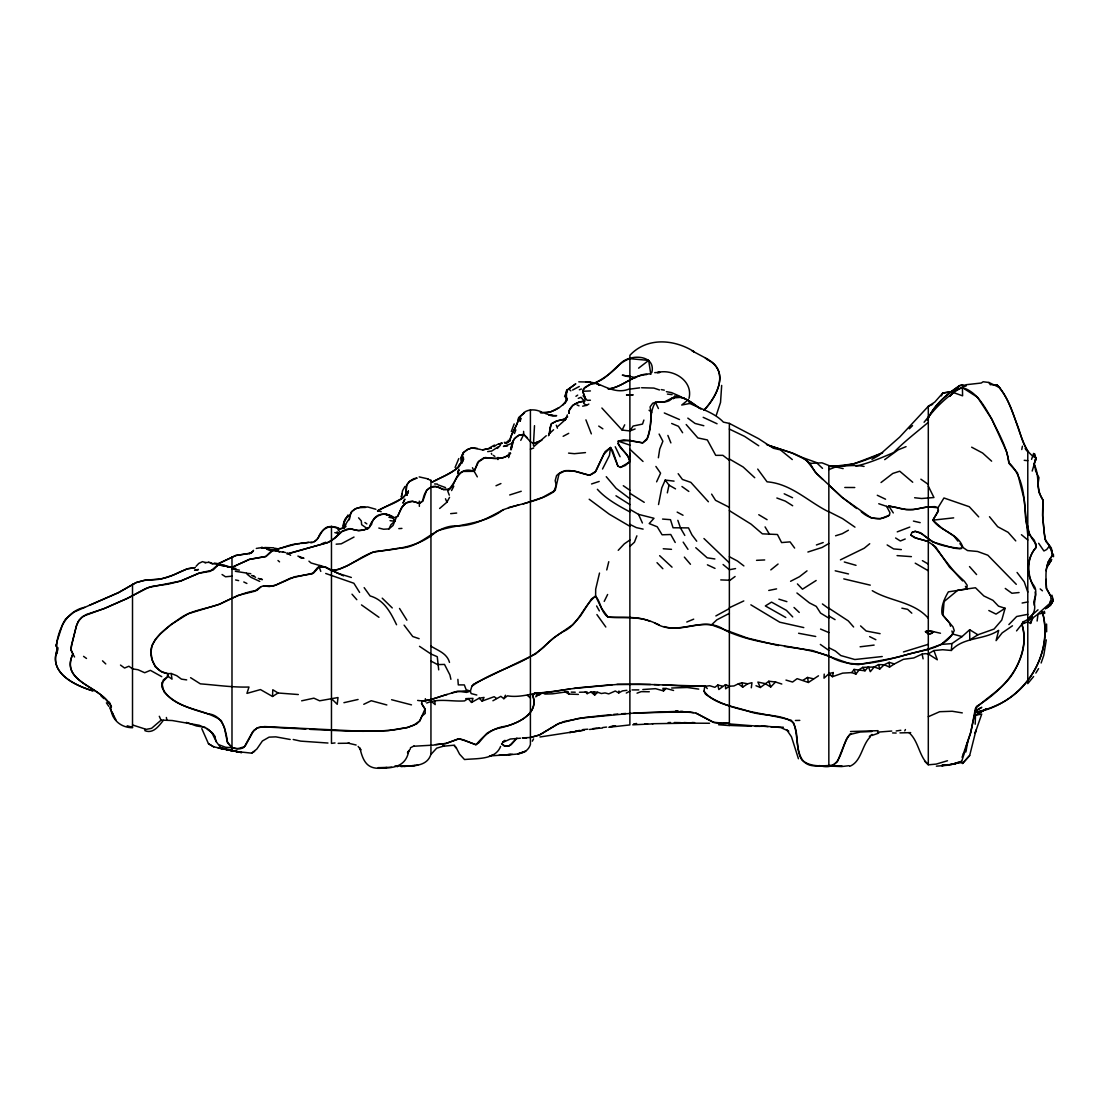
<?xml version="1.0" encoding="UTF-8"?>
<svg xmlns="http://www.w3.org/2000/svg" width="1109" height="1109" viewBox="0 0 1109 1109"><rect width="100%" height="100%" fill="white"/><g stroke="black" fill="none" stroke-linecap="round" stroke-linejoin="round"><path stroke-width="1.5" d="M650.068 621.4C636.663 615.329 621.83 618.531 608.009 617.117L601.328 607.995L595.616 596.115L595.685 589.198L599.512 573.048M569.028 413.394L569.069 410.704C571.579 404.341 578.122 401.666 584.512 401.236L580.964 397.313L578.26 398.353M57.599 650.276L57.64 647.42L57.169 653.603M569.042 413.352L569.097 410.635L572.937 405.256L579.106 402.054L584.512 401.236M349.238 519.816L351.026 512.386L354.381 509.378L358.484 507.631M975.185 724.232L975.49 715.291L986.22 708.901M349.293 519.345L349.418 515.893L351.997 511.304L356.058 508.476L359.302 507.742M190.582 677.682L200.341 683.851C216.643 685.099 232.724 687.511 248.984 687.026L246.933 693.388L260.463 689.576L272.523 696.466L272.786 689.756L278.082 693L298.321 694.539M534.51 425.662L533.401 445.374M308.954 561.168L311.061 562.97L325.478 567.184L331.466 570.581C348.115 569.388 360.175 555.276 376.062 551.381C397.729 549.218 420.339 546.515 437.015 530.961C458.987 523.725 483.51 524.807 502.945 509.877C519.747 503.431 538.461 501.933 553.807 491.703L556.219 485.146L555.179 480.668L556.552 475.609C566.463 465.461 578.648 473.501 589.836 475.234L595.006 472.351L605.084 451.64L610.491 447.523L612.709 450.919L617.921 466.168L620.416 467.416L625.434 465.447L629.26 462.106L629.884 453.165M511.401 449.395C511.027 443.392 513.841 437.501 519.497 434.991L523.739 434.423L530.407 441.729L533.665 443.586L540.679 440.855M824.223 674.106L824.015 678.154L828.839 673.815L832.471 676.698L842.66 673.135L851.837 672.581L855.885 674.092L859.544 669.406L862.719 667.355L874.239 666.994L879.784 668.99L884.178 664.776L889.196 662.336L894.353 663.958L903.447 659.301L913.774 657.956L922.12 654.102L925.363 653.658L928.302 653.977L937.313 659.786L933.903 650.553L928.302 653.839M914.149 531.696L911.861 532.556L910.822 535.023L914.357 537.574L927.706 541.358L935.552 546.792L949.567 567.24L964.442 581.324L967.173 585.289L966.826 589.018L948.375 591.846C944.563 598.319 940.751 606.568 942.082 614.178L953.005 626.862L954.253 630.591C945.423 650.359 919.444 649.902 901.575 656.209C877.538 661.934 851.67 670.224 828.839 655.904C794.987 644.287 757.738 646.02 724.898 630.148C705.324 616.036 684.641 633.087 663.958 626.557M463.16 460.11L463.354 456.95L462.897 459.944M626.89 690.325L622.482 690.893L618.767 692.917L615.287 691.004L608.716 693.887L605.015 692.917L601.314 693.527C596.892 691.656 591.402 690.962 587.146 693.652L587.243 692.099L579.452 692.238M1050.348 600.939L1049.96 605.764L1045.648 608.591M56.587 651.953L56.961 647.504M618.767 692.917L618.947 690.99M933.903 650.553L942.692 649.722L951.3 650.47L951.91 643.608L962.058 636.58L969.682 629.732L977.888 634.778L994.08 629.039L1001.787 620.042L1005.101 608.273L998.488 606.152L992.943 600.329L983.849 595.949L975.463 587.756L957.774 590.238L944.05 601.591L942.997 615.426L949.609 623.133L950.538 626.266M520.329 421.073L520.606 417.927L520.121 420.879M419.368 506.356L419.299 501.116M1037.123 621.026L1038.024 614.109L1041.933 613.346L1042.349 611.849L1044.747 613.429M511.499 447.606L511.998 442.976L514.396 438.707L518.541 435.421L523.739 434.423L527.44 437.847M689.008 398.339C693.402 380.747 672.844 368.327 657.401 372.569L659.924 372.416L654.74 372.638M1046.286 639.893L1043.791 655.294L1041.129 663.002M751.32 687.802L751.957 682.7L747.702 683.796L742.697 687.164L738.386 683.782L733.922 685.958L729.362 686.208L725.508 684.613L718.826 689.521L717.828 685.029L714.889 687.317L709.746 685.736L704.769 686.319L704.021 691.157C713.697 704.354 733.174 706.059 747.979 711.119C762.687 716.608 780.791 713.378 793.517 722.735C800.06 738.58 792.394 769.189 819.773 765.626C842.826 772.28 839.749 745.816 850.132 734.255M523.309 503.93L542.495 497.47L555.221 490.4L559.019 473.848L565.479 470.632L575.321 471.242L589.475 475.262L595.893 471.27L603.712 454.44L610.491 447.523L609.465 455.397L602.52 469.01M1034.198 605.154L1035.654 594.978L1035.113 591.943M658.372 457.767L659.73 449.048L662.877 441.23L659.106 434.049M658.524 504.553L661.754 487.946L665.234 480.072L674.064 481.126M965.884 751.957L967.755 741.796M1021.777 449.533L1022.401 446.192M520.121 421.087L520.62 418.537M401.929 494.101L401.319 497.165L402.567 490.663L404.937 486.463M1032.188 471.048L1036.097 458.197L1033.491 453.442L1035.016 454.44L1033.602 453.636M667.341 492.867L668.99 485.146L665.234 480.072M861.249 511.72C868.901 518.943 880.296 521.258 889.404 515.2L889.945 512.718L886.659 506.369L878.758 503.736M651.842 372.499C656.015 354.852 631.104 353.813 621.345 362.698C613.596 371.39 604.53 378.169 594.147 383.506M1016.288 584.332L987.842 555.221L977.556 551.478L967.519 550.563L962.875 547.416C958.675 533.54 940.404 531.169 932.863 520.163L937.978 511.873L937.964 507.77L943.953 497.983L969.294 506.73L978.706 516.891M563.025 404.993L566.408 400.903L566.449 390.701L575.779 383.825L567.087 390.049L565.812 395.4L566.463 400.64L565.022 403.122M1046.023 570.733L1048.102 561.986L1052.718 555.027L1051.554 549.856L1049.045 546.487L1046.688 549.51L1043.916 550.979L1038.662 543.285M606.748 569.943L608.772 561.708M342.681 526.096L345.204 519.234L348.018 515.921L344.747 519.802L343.582 523.379L348.032 514.936M1030.566 623.424L1032.188 616.881L1032.839 617.907L1030.566 623.424L1027.78 621.775L1021.86 624.242L1016.537 630.896M566.269 393.626L567.004 390.936M511.817 444.764L511.194 449.769M288.215 553.807L327.931 542.467L335.029 538.128L341.988 531.474L350.569 528.66C356.71 531.225 363.946 531.294 369.505 527.302C372.305 516.558 383.922 509.683 393.598 517.543M950.843 764.198L961.378 762.604L962.543 763.463L969.668 755.52L976.059 730.082L975.061 733.285L981.742 714.03L975.49 715.291M497.927 459.57L498.01 457.421M510.625 449.589L513.412 441.978M261.045 586.675L254.488 591.305L238.158 595.353L219.416 604.239L188.197 613.748L171.105 624.506L160.278 633.946L155.343 639.436L152.21 645.022L150.893 652.147L152.21 659.938L155.329 666.828L160.985 671.416L167.972 673.815L167.376 675.783L172.006 679.165L171.188 673.496C157.561 675.201 148.606 659.91 151.351 647.67C156.3 633.918 169.677 625.753 181.03 617.616C192.744 609.811 207.133 608.841 220.026 604.003C231.906 598.208 243.73 592.261 256.928 590.404L261.045 586.675L263.526 585.885L269.39 586.55L276.349 584.9L294.814 576.735L312.488 573.769L317.701 567.434L321.43 566.574M476.815 695.024L471.103 693.569L470.368 691.157L471.893 686.208L473.862 683.823M511.318 431.526L514.188 423.888M455.092 467.471L458.793 458.572M941.735 765.501L954.489 764.004L961.697 761.287L965.856 748.644M457.962 471.893L458.849 469.19M643.885 420.061L642.527 424.082L633.073 426.05L629.884 430.944L622.135 430.07L601.882 408.015M57.086 650.428C48.56 673.468 75.509 685.542 93.128 690.935M457.657 473.432L458.738 470.313M966.383 745.803L970.417 733.701L976.433 706.433C1004.089 689.909 1032.243 658.76 1021.86 624.242L1023.233 621.775C1031.481 618.545 1037.123 610.823 1033.754 601.951C1035.141 596.628 1037.539 590.348 1033.768 585.413C1025.589 574.684 1026.879 557.467 1036.014 547.749L1036.236 544.131C1028.029 534.926 1025.451 523.503 1025.16 511.027C1024.023 493.824 1022.096 475.179 1008.746 462.536C1006.944 446.844 998.377 433.051 991.723 419.022C984.681 406.74 976.96 391.74 962.404 387.596L955.473 390.507L949.651 396.426M1051.9 595.159L1053.12 599.65L1051.831 603.254L1053.079 600.967L1052.33 598.541M504.318 442.297L506.411 443.073L509.488 441.243C511.693 432.635 517.141 425.828 519.151 417.164L523.878 413.019M590.418 400.21L587.326 400.349L585.483 398.727L582.696 391.297L583.722 388.497L591.638 383.659L596.975 383.381L599.317 385.128M57.141 650.179C48.519 672.844 74.733 685.362 92.297 690.685M426.715 703.023C438.485 698.074 451.89 701.789 464.532 700.916L468.137 698.615L471.519 702.441L473.002 698.379L465.711 698.656M927.332 420.325C933.681 404.91 947.308 393.473 961.24 385.003L965.371 385.558M1031.564 459.334L1033.214 454.621L1036.097 458.197L1034.226 463.243L1035.709 471.214L1038.967 477.632L1037.885 485.09L1039.022 492.562L1042.945 500.034L1042.543 515.061L1044.928 539.126L1049.641 545.933L1052.718 555.027M963.319 754.078L970.916 731.732L975.365 708.651C988.41 696.008 1005.364 687.372 1014.43 670.876C1022.096 656.875 1027.197 639.921 1021.86 624.242L1023.233 621.775L1024.328 623.133L1023.247 622.62M514.465 433.494L515.824 429.862M962.058 757.308L963.721 752.956M636.885 535.827L634.431 542.204L629.884 546.404M461.898 463.34L463.659 458.779L462.467 461.483M629.884 388.718C617.463 394.236 606.526 387.207 595.311 382.896L589.946 384.407L584.997 387.346L582.696 391.297L585.483 398.727L583.681 403.371L586.522 405.367L588.837 404.064M566.408 400.903L567.392 398.339M337.58 534.455L338.508 532.916M388.871 517.238L393.141 518.194L396.634 516.586L393.057 525.472L388.954 528.91L383.575 529.243L378.821 528.05M565.285 419.992L567.337 414.918M716.234 415.404L720.531 402.415L721.682 385.419M700.888 409.096L687.871 400.058L681.245 397.313L672.096 398.02L664.069 402.054L655.433 402.359C648.515 413.255 652.411 426.369 647.545 438.097L642.707 442.865L623.868 439.802L618.226 441.16C617.159 448.757 629.94 453.415 629.884 461.843M508.601 457.643L509.447 455.674M277.805 550.868L273.119 550.286L266.049 556.385L249.622 559.31L231.989 567.323L228.191 567.212L224.24 565.063L220.206 564.398L216.685 565.867L210.363 571.315L198.691 573.284L180.157 581.213L168.124 584.138L152.557 586.273L145.293 588.699L127.078 598.513L103.83 608.716L86.391 614.455L81.609 617.491L78.087 621.664L76.161 626.682L70.782 648.89L72.889 653.991C59.969 681.3 98.063 685.334 108.599 703.258M569.763 688.98L549.288 692.279L534.51 693.167L532.514 694.969C539.82 712.214 519.733 722.763 506.009 726.229C493.228 727.504 483.801 735.35 476.121 744.666L459.292 738.719L445.887 743.515L435.657 744.694M403.246 502.793L404.854 499.133L402.955 503.084M144.974 729.583L151.545 728.35L161.165 720.088L172.228 720.531L199.246 725.272L206.094 728.239L211.569 732.162L216.407 741.893L220.774 747.702L224.559 749.019M492.923 700.763L500.838 696.355L503.86 698.698L505.441 695.218M1046.813 607.704L1050.694 604.973L1053.12 599.65M500.616 746.385C495.307 760.15 476.565 758.251 464.505 759.54L459.583 754.175L456.243 747.757M656.611 481.833L660.59 473.169L655.89 466.445M388.954 528.91L390.95 524.696L394.721 521.313L393.141 518.194M279.51 551.963L275.226 550.147L271.192 551.159L265.786 556.566L249.275 559.421L231.989 567.323L218.237 564.828L213.122 570.012L199.62 572.965L180.892 580.964L148.343 587.52L127.965 598.084L104.967 608.245L83.314 616.147L79.21 620.014L76.687 624.977L71.6 644.606L70.99 650.234L72.889 653.991C60.233 681.605 98.909 686.124 110.027 704.257M622.135 430.07L624.714 424.802M941.389 395.899L942.816 393.002L952.506 391.366M457.934 472.115L458.835 470.299M604.211 601.397L607.621 594.479M904.778 730.873L905.429 729.542M940.474 633.239L933.556 631.686L931.865 633.405L928.302 633.71M397.66 516.447L401.791 507.132L406.033 503.029L412.437 501.323L419.659 503.347L422.834 500.949C423.555 494.032 427.395 486.199 435.38 486.269L443.364 489.499L448.258 489.734C456.797 482.373 458.156 465.461 474.181 471.339L477.327 476.87M430.944 754.286C426.937 767.289 411.744 765.654 401.028 766.61M451.557 490.566L453.803 486.227M927.983 418.315C935.012 404.452 947.1 394.083 959.729 385.447L956.36 388.843M342.986 527.801L344.608 524.696M1034.655 460.942L1036.097 458.197C1023.524 451.543 1021.999 437.043 1017.369 425.135C1011.796 411.259 1007.748 396.149 997.102 385.073L991.793 384.809M343.638 528.536L345.675 524.682L343.859 527.482M479.13 698.213L482.082 701.082L484.037 697.436L479.13 698.213L471.519 702.441M439.635 508.476L446.927 502.197L449.561 497.331M532.292 741.186L533.568 738.927M397.493 516.628C400.682 510.029 403.579 500.686 412.784 501.379L419.659 503.347L422.973 500.741L426.577 490.317L430.944 487.114L437.431 486.643L443.42 489.513L449.699 489.069C455.73 484.245 454.787 474.361 462.897 471.436L474.181 471.339L477.702 462.425L485.16 457.504C493.782 458.474 503.625 460.304 510.528 453.248L508.92 453.04M957.913 541.15L953.934 536.132L941.721 528.009L932.863 520.163L938.519 510.251M673.579 398.464L674.896 396.19M520.759 440.37L523.739 434.423L523.6 431.373M567.087 390.049L564.606 396.662L565.742 396.301M1035.848 673.066L1038.592 668.616M348.448 519.899L344.844 525.472M1047.561 566.366L1051.013 560.904M318.214 537.92C321.25 528.577 330.898 523.379 339.839 528.882L344.275 527.842M1047.007 566.657L1051.776 559.56M673.135 398.727L675.007 396.01M851.837 672.581L854.055 669.42L865.006 670.793L868.472 666.689L870.288 671.694L874.239 666.994L878.564 664.596L884.178 664.776L889.557 667.077L894.353 663.958M410.344 748.852L407.488 752.803L408.819 750.641C406.019 767.428 391.976 768.634 378.155 767.691L391.754 767.262M516.891 738.137L509.378 745.816L505.26 746.315L501.573 743.862M516.531 738.663L511.152 744.694L507.853 746.274L504.526 746.205L502.183 744M1033.616 676.518L1027.78 683.615L1027.78 451.141C1015.996 429.987 1014.07 403.371 997.102 385.073L1000.47 388.635M566.463 400.64C560.641 408.431 550.258 414.101 540.319 412.548M370.267 525.943L371.875 523.864M458.558 465.683L459.944 463.922M704.146 410.122C717.883 395.525 730.554 369.449 705.407 358.276M462.259 455.633L463.534 454.038M703.896 410.261C717.01 396.315 730.387 370.642 706.724 359.274M924.088 422.252L928.302 417.026M870.357 736.82C861.679 745.22 861.638 761.55 849.688 766.333M251.258 553.031L253.517 550.327M163.356 720.323C158.878 725.993 153.264 734.061 144.877 730.679M928.302 417.247C938.727 403.912 951.494 392.655 966.313 384.698L981.271 383.021L983.142 381.759L988.909 382.48L998.779 387.18L997.102 385.073M949.845 396.218L953.061 392.434L962.598 395.83L962.404 387.596L977.542 397.299L991.848 419.244L1006.903 452.347L1009.245 463.659L1017.438 472.822L1024.203 499.66L1027.78 535.231M962.543 763.463L969.668 755.52M1027.78 621.775L1032.188 616.881M351.345 577.47L337.635 573.228L325.478 567.184L319.17 566.879L313.542 573.076L290.738 578.066L273.743 585.968L263.526 585.885M565.881 419.174L557.827 426.411M196.057 566.297L198.747 563.427L202.503 561.639L205.775 562.734M618.226 550.327L624.325 543.854L629.884 539.986M449.699 489.069L447.759 491.121L449.284 495.168M497.387 448.438L500.422 445.236M235.87 751.472L251.632 753.15L256.803 749.088L262.403 740.978L269.099 737.138L275.822 736.861L290.184 739.481M1008.871 624.575L1016.662 616.507L1027.78 614.331M775.565 681.993L768.814 681.245L760.344 687.497L757.904 682.09L765.071 683.574L770.713 686.984L775.565 681.993L781.79 684.031M167.972 673.815L168.166 676.296L161.748 682.784L163.966 691.766C175.028 704.506 192.037 709.219 207.674 713.725C222.729 715 226.056 730.484 227.553 742.78L231.989 747.729L239.78 748.894L242.982 747.979L245.505 745.484L253.822 730.332L257.607 727.74L262.098 726.797L305.848 729.07M251.826 552.49L252.866 551.436L249.525 553.724M909.338 428.767L912.541 425.62M502.516 742.725L504.955 740.355L502.529 742.517L510.348 739.024L520.481 738.206M533.817 446.58L546.252 435.74M642.832 689.535L655.502 688.661L663.556 690.921L666.121 688.453L673.565 690.477M475.331 683.13L535.564 654.033L553.724 637.911L572.521 624.88L580.298 616.188L591.457 598.985L595.616 596.115C600.967 602.45 600.842 612.043 608.009 617.117C624.007 617.893 640.974 615.911 656.057 623.591C673.801 634.334 693.125 621.955 711.479 624.88L716.83 619.848L729.362 613.374M590.917 691.961L594.687 695.052L597.723 692.224M549.385 433.633L553.599 429.751M784.493 646.436L812.55 650.539L849.979 663.778L858.324 664.665L893.452 658.108L928.302 649.042L941.25 644.412L952.839 634.098L962.058 636.58M1027.78 618.808L1038.01 609.798M572.604 390.035L579.272 386.514M951.3 650.47C963.499 636.691 984.016 640.212 998.668 630.369L996.09 640.628L1002.134 632.92L1012.462 625.795M884.691 459.639L898.193 449.824L906.053 446.65M314.415 541.58L317.493 539.043M869.719 543.729L864.23 548.22L840.428 559.851M503.86 698.698L507.381 695.828C517.002 697.478 526.678 695.093 535.938 693.291L533.817 693.804M770.81 569.901L778.074 564.037M498.454 446.705L491.731 451.03L487.669 451.613M595.616 596.115C582.96 606.221 578.856 624.686 562.901 631.742A81.484 81.484 0 0 0 543.826 647.129C522.921 665.123 494.198 670.058 471.893 686.208M807.019 570.872L799.423 576.735L790.578 581.282M638.604 368.174L648.668 360.411L650.761 374.066M168.166 676.296L163.356 679.9L161.803 686.901C172.519 710.01 203.044 707.611 221.245 720.6L224.309 727.199L227.276 741.879L231.989 747.729L236.91 748.935L244.41 746.717L252.505 732.065L257.371 727.837L264.497 726.575L362.906 731.302L388.164 730.595L407.71 727.421L416.707 723.872L419.757 720.905L421.905 716.178L425.246 713.392L425.038 708.97L421.559 703.55L422.266 701.068C438.748 699.155 453.429 689.327 470.368 691.157L466.168 689.729L464.324 684.918L458.294 684.891L457.878 679.36M911.861 532.556L915.313 531.169L922.05 533.97L932.669 541.941L953.657 548.082A67.053 67.053 0 0 0 959.368 548.692L962.875 547.416L959.895 543.66M729.362 580.742L735.087 576.5M1038.648 613.222L1049.599 603.601L1051.069 600.648L1050.75 596.115L1046.48 588.81C1046.05 577.526 1044.026 564.55 1052.524 555.54L1051.29 547.86L1045.801 541.386L1044.234 533.179L1042.723 517.154L1042.945 500.034C1035.279 489.166 1040.367 475.678 1033.962 464.075M1032.839 617.907L1038.024 614.109M928.302 422.307C916.602 432.274 904.334 441.479 893.549 452.624C881.17 457.865 868.971 463.229 855.871 466.127M869.345 736.39L872.062 734.435M346.022 526.442L343.693 528.12L339.548 528.854L331.466 526.442L327.709 526.844C319.628 529.742 319.96 541.58 310.811 542.856M506.411 443.073L510.112 440.481C510.861 432.163 517.945 426.535 518.402 418.148L524.529 412.784M729.362 686.208L725.619 688.828L725.508 684.613M881.031 482.526L892.8 473.446L899.732 471.214L912.721 482.235M785.976 680.08L792.561 682.049L797.135 678.653L808.364 682.479L818.484 675.811M1045.413 608.702L1047.811 607.039L1046.314 607.441M354.021 537.047L341.239 543.812L336.152 544.172M493.907 446.705L496.763 444.751M975.476 715.305L985.485 709.261M933.556 631.686L930.188 633.974L927.706 633.641L925.474 631.686L929.356 630.896L933.556 631.686L928.302 630.979L925.474 631.686M575.931 396.287L577.692 395.123M510.528 453.248C503.001 461.053 492.784 457.615 483.607 457.989L478.769 461.205L474.181 471.339L472.462 467.707M1005.101 608.273L996.034 614.109L988.826 610.505M977.888 634.778L969.765 639.893L969.682 629.732M272.523 696.466L278.082 693M803.138 680.177L807.532 677.46L813.604 678.833M567.656 416.887L563.649 419.341L557.065 420.852L551.409 423.749L549.953 427.755L550.383 431.567L548.525 435.698L551.409 423.749L556.191 421.184L565.59 418.98M596.06 382.217C609.922 377.725 616.244 363.031 629.884 358.664L648.668 360.411M977.5 709.899L981.798 707.306L976.114 710.328M620.416 467.416L629.26 462.106M251.632 753.15L254.613 751.375M828.839 543.507L822.116 547.444L807.893 552.032M871.951 459.376L878.813 455.452L899.676 437.098L928.302 406.296L934.748 402.123L942.816 393.002L950.552 392.031M848.399 530.241L842.258 533.706L835.576 535.786M541.968 440.093L533.665 443.586M489.554 447.842L494.489 445.069M511.027 443.739L503.458 446.4L507.548 445.943M729.362 608.564L715.859 615.939M523.905 412.59C529.173 408.722 535.91 409.401 541.58 411.966M504.72 443.087L510.292 440.425M558.991 407.627L550.106 412.16L540.54 412.562M217.364 564.176L235.676 555.54L251.41 553.086L235.967 555.429L218.126 563.76M563.15 436.308L568.723 433.342M626.28 693.07L629.884 691.157M482.082 701.082L494.184 696.688L496.541 698.462M816.155 580.492L802.472 589.198L797.426 583.93M743.792 600.939L729.362 607.732M410.413 747.813L414.004 745.969M914.786 531.433L920.484 532.68L927.706 538.322M503.625 509.572C488.847 517.418 473.834 526.373 456.437 525.874C434.506 525.472 421.309 548.262 399.268 548.109M363.766 704.298L371.252 700.722L386.847 704.964M897.25 531.863L909.782 527.08M871.632 735.572L878.716 733.118M377.67 510.764L402.955 498.024L405.755 494.586L406.892 484.661L409.97 481.001L413.92 478.617L416.97 478.27M377.434 510.875C386.736 505.163 398.893 503.112 405.852 494.351L406.407 485.534L409.124 481.736L416.748 477.965M881.6 453.165L853.75 463.881L833.649 466.348M932.697 404.328L928.302 406.296L928.302 764.822L936.19 764.101L947.488 760.76M496 485.756L500.921 483.552M882.667 452.708C865.852 460.692 847.761 467.457 828.839 466.321L836.865 466.376M89.413 605.32L117.956 592.899L135.88 582.669L144.045 580.395L158.365 579.411L166.073 577.664A71.558 71.558 0 0 0 178.244 572.729L187.393 568.792L195.212 567.642M928.302 716.719L939.67 711.701L952.229 711.257L962.293 712.893M686.776 622.024L693.693 619.155M84.672 607.316C66.221 611.239 58.112 629.524 56.282 646.547L57.016 641.432L62.742 623.951L65.486 619.155L73.998 612.071L118.76 592.483L136.546 582.405L144.96 580.257L161.664 578.856L173.046 575.141L187.102 568.875L194.616 567.642M905.221 538.988L900.369 540.984L895.615 537.99M889.404 515.2L880.366 518.776L871.203 517.931L842.396 497.636L815.06 472.046L810.069 463.382L802.611 457.601L794.03 453.706L766.471 444.557M828.839 469.62L835.812 466.889L843.159 468.608M432.455 482.013C442.463 476.246 456.118 472.878 461.51 461.926L461.233 457.171L463.34 452.638L467.319 449.602L472.018 447.828L480.862 449.547M521.23 491.273L509.696 494.961M629.884 430.944L635.11 428.961M432.302 482.082L443.253 476.523A138.833 138.833 0 0 0 455.189 469.772L458.738 467.014L461.441 462.633L461.233 457.587L463.215 452.763L467.305 449.616L472.101 447.814L477.369 448.41M928.302 644.315L903.447 651.94M321.804 543.715L325.783 542.232M925.585 631.645L926.472 631.312M637.037 693.167L641.182 691.642L649.292 691.753M816.404 544.963L823.211 542.537M578.371 694.414L568.903 694.082L568.099 691.628L552.642 693.818L544.976 694.068L542.453 692.695L534.51 693.167M849.66 734.574L860.168 732.023L871.854 731.51M579.328 389.772L581.463 389.009M530.407 449.131L533.651 448.05M954.586 763.657L961.697 761.287M591.554 483.954L599.179 481.445M957.816 762.465L951.009 764.711L941.666 765.557M498.038 444.335L501.85 443.087M470.368 691.157L466.584 692.39L457.518 691.198L452.001 692.765M447.121 694.497C437.487 696.868 427.769 702.247 417.622 700.417M491.301 448.008L482.304 449.963M491.204 448.064L482.11 449.963M508.49 507.617L518.776 504.914M498.842 444.002L502.169 443.115M738.386 683.782L742.046 682.797L747.702 683.796M975.185 712.422L980.994 710.869A95.097 95.097 0 0 0 997.961 704.659C1032.119 689.16 1052.427 648.141 1042.349 611.849C1055.227 656.861 1020.682 704.922 975.476 712.338M608.827 389.037C623.854 386.556 634.944 372.874 650.831 373.996M578.441 730.762L579.591 730.457L575.807 731.178M343.915 702.69L358.082 699.474M578.787 381.843L587.895 382.023M573.395 731.69L569.679 732.55L584.374 729.999M260.185 547.874L258.605 548.026M286.884 553.932L327.307 542.717L331.466 540.707L341.905 531.544L346.063 529.437L349.848 528.66L358.581 530.698L364.307 529.755L369.075 527.621L374.135 518.457C379.43 512.136 387.346 513.703 393.459 517.473M522.381 737.873L530.407 737.499L539.667 734.893L558.964 723.387L578.773 718.341L634.168 713.032L675.797 711.437L693.458 712.588M530.407 737.499L539.334 735.059L556.884 724.468L564.342 721.432L585.386 717.398L610.699 714.681M848.981 765.695L841.537 766.569L828.839 766.042L828.839 465.517L821.963 462.827L810.069 463.382M582.641 406.185L586.522 405.367M629.884 389.12L639.713 387.845M768.759 590.459L776.577 588.879M413.865 746.232L434.173 745.068M331.466 698.601L337.233 704.284L338.009 697.547L319.628 700.805L313.889 698.171L301.648 700.819M689.895 403.454L681.716 405.035L687.871 400.058L689.895 403.454C701.276 409.096 714.418 412.7 723.415 422.141L729.362 423.402L758.528 438.637L773.333 448.23L780.376 449.88L792.297 459.556M891.747 731.039L877.482 732.162M1022.124 603.033L1027.78 601.951M611.988 726.423L614.511 725.951M735.544 568.584L729.362 569.721L723.082 564.509M841.967 765.903L828.839 766.042M634.209 723.983L636.566 723.553M305.419 542.883L308.496 542.343M331.466 570.581L338.661 569.361L347.214 565.715L372.61 552.296L398.089 548.303M633.766 724.011L636.414 723.567M498.08 444.168L501.504 443.586M583.514 730.276L539.944 736.986M615.606 725.91L610.255 726.631M300.733 543.285L312.017 542.079M728.156 723.068L721.64 723.581L713.891 722.5L696.799 713.447L688.412 711.756L634.168 713.032M652.938 723.872L632.726 724.815M599.359 728.169L589.489 729.486M297.739 543.632L272.384 550.355L265.079 547.86L261.045 547.624L262.611 547.458M896.197 730.983L900.827 730.276M942.137 765.487L947.945 764.628M860.099 646.797L874.114 645.091M592.83 728.655L596.559 728.128M878.065 730.679L850.534 731.524M953.671 517.861L932.863 520.163M882.223 656.528L854.831 659.522L840.83 655.558L835.368 651.011L828.839 647.725M585.469 452.597L574.365 453.692L568.57 453.11M573.908 688.412L617.755 684.392L650.498 684.489M608.009 388.885C622.08 387.665 632.574 375.092 646.686 374.565M608.813 727.268L629.884 724.926L629.884 355.324C647.143 336.776 674.466 339.243 694.289 351.816L692.071 350.86L707.792 359.233M413.005 765.654L404.341 766.374L414.572 765.473M335.015 742.933L331.466 743.377L331.466 526.387M413.726 765.584L417.719 765.085M602.658 727.546L606.595 727.074M952.409 763.976L955.778 763.574M365.471 507.465L359.413 507.478L367.744 506.965L375.896 509.281M1019.06 592.539L1011.907 593.26L1005.253 588.435M682.409 723.262L652.48 723.72M450.656 513.647L456.672 513.051M410.677 765.862L394.818 766.097M231.989 576.181L225.501 576.777L222.05 574.504M613.637 714.404L617.768 714.057M454.593 745.151L442.56 746.302L444.196 745.941L436.669 748.173L430.944 754.425L430.944 746.551M936.384 766.167L949.054 765.113M204.721 562.596L208.963 562.318M582.793 729.57L587.812 729.195M512.275 754.342L498.87 755.354M641.612 387.748L653.853 388.081L659.495 389.952M941.25 644.412L951.91 643.608M504.623 754.896L492.826 755.728M505.926 754.799C514.812 754.148 526.927 755.215 530.407 744.541L530.407 409.831M621.872 713.766L625.906 713.475M508.338 754.605L510.542 754.467M398.81 528.619L401.929 528.411M668.173 722.638L670.501 722.486M612.182 684.697L579.272 687.691L540.818 693.139L535.758 696.826L537.394 693.291L539.057 695.177L542.453 692.695L547.111 692.515M899.967 732.897L910.669 732.633M597.529 728.322L602.159 728.1M756.532 560.336L764.697 559.948M338.162 743.349L349.266 743.21L348.101 743.127L356.128 745.012M671.652 688.01L687.22 687.483L698.739 689.119M616.867 684.433L639.034 684.184L705.379 686.208L707.265 688.606M726.173 723.401L713.323 722.278L695.828 713.142M638.826 689.895L632.061 689.923M729.362 723.442L723.304 723.456M585.649 382.064L590.445 381.912M386.764 767.497C369.671 770.603 363.724 764.947 359.926 748.007L360.869 749.934L358.138 746.426M795.403 720.49L799.783 720.393M680.552 722.652L674.3 722.527M435.061 744.707L446.262 743.39L458.211 738.913L463.34 739.772L475.692 744.763L478.741 742.836L486.643 733.548A34.102 34.102 0 0 1 498.066 728.363C513.758 725.023 540.277 715.665 532.514 694.969M590.418 390.923L582.696 391.297M257.635 548.206L256.29 548.442M675.686 711.562L678.292 711.534M361.021 506.993L363.904 506.965M755.298 726.353L763.436 726.27M709.524 723.262L680.025 723.11M304.85 543.216L298.792 543.452M844.795 487.475L854.762 487.516M644.676 723.775L647.614 723.775M783.356 727.241L771.129 727.033M235.371 571.301L246.545 573.062M548.872 415.251L552.726 415.293M629.884 376.27L625.809 376.201L628.526 376.547M327.959 743.03L300.719 741.131L293.206 739.495M571.232 692.113L575.224 692.21M675.506 711.396L677.904 711.451M267.269 549.523L275.226 550.147M654.102 684.6L659.134 684.724M522.894 737.887L526.567 737.97M675.658 711.396L678.777 711.479M892.565 732.938L896.141 733.035M729.362 510.639L751.098 524.155L762.368 533.831L777.437 534.51L781.595 542.578L790.065 541.871L794.64 548.068M666.121 688.453L662.905 688.342L663.556 690.921M682.687 711.604L680.302 711.521A182.833 182.833 0 0 1 683.144 711.521M419.147 476.884L427.935 478.88M720.753 579.91L729.362 580.229M663.071 684.863L689.16 686.388L705.379 686.208M691.988 722.514L694.608 722.624M434.589 483.954L437.39 484.078M897.07 555.609L911.404 556.635M261.045 547.624L265.023 547.846L267.574 549.191M309.938 729.348L346.937 731.081L377.906 731.178L392.822 730.124L406.753 727.684L413.712 725.244L419.757 720.905L425.038 709.011L421.559 703.55M231.989 568.972L239.378 570.123M751.112 726.284L729.362 725.411M590.057 382.148L596.975 383.381M694.345 723.11L683.92 722.555M759.762 726.34L729.362 723.941M663.237 548.761L671.5 549.329M246.572 573.367L250.745 573.658M761.329 725.827L780.736 727.532L788.749 731.191L786.836 729.972L791.479 736.82L798.425 758.736M231.989 747.729L225.598 747.272L219.637 745.04M662.558 519.067L670.488 519.677L673.052 527.773L688.495 527.898L691.919 534.829L696.729 541.206M768.038 726.658L761.301 726.062M273.355 547.804L264.649 547.513M828.839 465.891C840.567 467.513 852.308 463.964 864.063 466.432M901.354 549.593L893.646 548.927L887.145 544.935M274.283 548.151L277.832 548.789M214.176 563.095L217.6 563.566M299.18 543.937C288.784 543.327 279.246 551.021 268.849 549.87M718.549 724.745L729.362 725.563L729.362 423.402M1024.217 460.318L1027.78 460.679M914.62 497.747L921.593 498.509L933.944 497.525L928.302 486.13M667.41 394.083L672.096 394.624M815.711 636.483L798.605 633.267M390.035 520.634L394.721 521.313M186.686 679.9L181.446 679.138L176.747 675.7L171.188 673.496M714.889 558.964L707.195 557.813L695.773 547.707M550.175 415.445L556.649 415.667L552.85 415.833L545.392 413.546M961.184 548.678C949.942 546.917 937.396 546.002 928.302 538.572M208.672 562.221L213.025 563.802L220.206 564.398M870.26 585.15L843.769 578.884M880.089 633.669L866.184 631.021L860.57 625.906M778.504 645.577L747.355 638.049L711.479 624.88M231.989 567.184L218.237 564.828M211.278 563.483L212.678 563.732M848.51 573.949L835.202 570.802M626.211 375.868L622.315 375.161L628.595 376.395M661.283 389.606L664.305 390.16M226.638 749.712L238.185 751.75L220.774 747.702M666.384 391.643L671.541 392.614L680.039 396.315M238.671 752.041L241.665 752.595L235.51 751.403M629.884 509.405L638.507 514.368L654.005 518.277L649.195 523.573L657.221 526.789L662.087 534.788L670.751 534.51L675.215 542.481M301.246 557.744L303.921 558.257L297.877 556.094M391.602 699.724L411.481 704.867M201.783 728.627L208.478 743.737L213.704 746.828L231.989 750.71L231.989 556.884M226.291 749.587L231.989 750.71L218.099 747.923L225.196 749.379M901.867 608.176L907.592 609.326L911.806 613.18M961.24 385.003L966.161 386.015M273.119 550.286L283.28 552.296M629.884 376.436L635.665 377.656M145.14 729.015L132.512 724.981M391.754 516.156L385.516 514.34M235.579 579.952L238.643 580.617M676.518 395.913L684.461 398.214M643.123 529.118L636.372 527.621L629.884 524.391M231.989 567.642L235.912 568.543M396.8 766.527L397.521 766.693M913.414 521.091L920.179 522.644M717.828 685.029L722.347 686.111M629.884 445.125L618.226 441.16L629.884 440.439L642.707 442.865L646.713 439.76C650.498 429.252 652.439 417.996 650.054 406.948L652.688 403.26C659.037 400.363 667.868 404.591 672.401 397.784C682.506 394.541 691.309 402.331 699.003 407.752M856.023 565.327L844.309 562M209.975 562.554L210.682 562.734M803.775 627.583L779.766 622.204L750.862 604.835M703.827 425.731L695.052 423.444L687.816 418.121M334.849 532.597L338.287 533.498M282.809 551.838L285.484 552.559M927.706 541.358L915.979 538.101L910.822 535.023M205.179 727.324L196.432 725.965L186.395 722.389M127.188 725.799L132.512 727.324M251.618 575.432L254.169 576.181M259.853 578.856L262.376 579.591L258.272 578.385M377.878 510.708L381.191 511.679M438.166 484.883L445.513 487.586M325.699 573.464L353.868 583.251L359.607 592.4M778.865 599.179L786.891 601.646M769.341 445.61L791.729 452.846L806.243 459.944L816.973 473.973L822.795 479.462M419.133 638.687L412.728 636.511L404.106 625.143M331.466 570.192L325.478 567.184M802.611 457.601L816.307 462.467L822.504 468.358M776.854 498.01L785.283 501.102L792.672 505.746M703.189 417.317L717.066 423.763M664.305 412.964L679.498 419.535M654.934 623.147L659.314 624.852M755.991 685.736L760.344 687.497M729.362 429.072L744.596 436.392L758.736 445.79M671.666 423.472L678.445 426.3L682.617 432.732M820.549 629.053L828.839 632.56M331.466 570.165L343.554 575.876M161.748 676.67L150.38 670.335L144.697 672.733L138.043 669.739L132.512 668.852L128.907 666.232L124.555 668.034L120.493 665.067M577.027 404.924L579.009 405.839M872.27 590.681C890.444 601.632 913.483 601.397 928.302 618.226M784.202 493.796L792.561 497.747M707.403 564.828L715.014 568.404M877.288 495.266L885.564 499.216M729.362 507.326L715.555 500.325L711.618 494.129M243.786 581.975L246.891 583.459M259.742 581.407L251.022 577.345L247.099 574.185M828.839 511.887C808.101 501.712 791.313 483.718 767.054 481.819L757.71 469.093M869.636 636.608L875.847 639.713M886.659 506.369L888.059 507.076L888.766 505.995L906.219 509.53L913.178 509.544L928.302 506.841L934.79 506.633L937.964 507.77L928.302 506.841L921.524 507.936A41.033 41.033 0 0 1 897.029 507.659L888.766 505.995L893.299 512.926M427.714 478.936L430.944 480.585M629.884 511.901C618.309 505.662 606.29 499.175 597.377 489.305M319.947 565.451L323.121 567.115M729.362 556.732L737.43 561.002L743.889 565.923M430.944 661.075L437.611 664.596L444.501 664.43L449.907 674.937L450.892 679.318M971.65 447.19L982.602 453.013L991.626 461.164M677.169 512.108L683.033 515.255M629.884 493.297L644.232 502.335M596.781 383.714L599.733 385.35M729.362 458.987L743.141 466.986L754.744 477.716M287.037 552.85L290.6 555.29M629.884 526.29L609.271 514.202L589.198 499.244M854.956 527.149L842.577 518.624L828.839 511.665M668.99 485.146L675.533 488.875M253.24 575.945L255.569 577.276M915.216 563.178L928.302 570.761M785.782 617.491L765.335 605.93L771.545 602.118L786.447 610.38L792.727 616.909M922.397 560.641L928.302 564.093M828.839 615.98L835.063 619.64M299.305 556.898L301.204 558.021M208.478 743.737L213.704 746.828M565.022 691.794L568.903 694.082M629.884 504.595L615.966 495.765M758.764 514.715L767.081 519.691M828.839 618.115L820.563 613.097L816.266 606.387L809.404 602.88L796.927 592.996M493.242 455.342L494.836 456.34M430.944 646.159C438.041 650.636 446.969 653.256 449.505 662.392M419.507 646.339L430.944 653.991L437.265 656.708L438.707 669.864M629.884 498.69L616.133 488.348L606.249 476.69M828.839 608.176L848.288 620.901L853.625 626.987M598.735 426.078L602.866 428.823M367.828 529.007L361.645 524.682L361.298 520.897L358.581 517.82M361.492 604.918L378.945 617.297M623.3 485.714L629.884 490.275M920.872 479.185L928.302 484.397M820.341 644.426L828.839 650.373M364.916 522.519L366.843 523.878M83.563 656.362L86.502 658.455M681.952 486.518L688.828 491.439M856.633 508.49L841.662 496.971L828.839 485.09M649.056 410.275L651.759 412.243M822.407 603.948L828.839 608.661M508.213 440.287L509.488 441.243M729.362 460.304L722.888 455.342L715.721 455.342L707.334 439.926L697.88 437.944L686.18 424.539M1021.431 534.704L1027.78 539.986M430.944 701.068L435.185 704.589L434.645 700.472M527.316 695.357L530.407 697.949M1040.187 588.921L1042.418 590.806M206.773 728.336L212.789 733.506M207.924 729.375L213.094 733.784M729.362 562.873L703.952 538.53M277.985 560.516L279.537 561.861M672.04 567.17L659.633 555.678M908.992 732.647C918.654 740.978 918.904 756.199 928.302 764.683L924.629 761.218M643.026 461.469L629.884 449.256M382.217 598.167L392.253 607.94M454.26 745.9L456.451 747.951L454.898 746.191M100.877 695.759L103.899 698.615M794.016 607.469L799.256 612.445M102.513 660.825L105.771 663.931M569.222 389.301L570.83 390.839M657.013 562.665L662.849 568.723M585.316 691.697L587.146 693.652M339.576 531.53L337.885 529.506M386.597 514.202L387.637 515.352M1015.761 540.901L1008.136 532.334L997.684 526.72L989.491 516.711M969.502 566.574L976.585 574.559M364.154 587.645L370.115 595.949C384.171 599.927 390.687 612.598 396.551 624.741M352.01 594.202L356.821 599.692M684.35 557.12L690.463 564.273M596.905 614.58L605.819 627.015M708.401 501.767L690.838 482.373L682.423 479.448L678.167 473.695M932.669 544.367C942.692 556.607 951.758 569.707 962.626 580.936M583.098 395.733L585.483 398.727M617.921 443.586L627.153 455.342L629.607 459.999M1017.064 572.466L1024.259 581.892L1027.78 592.151M1025.16 448.507L1026.906 450.989M106.381 702.815L108.932 706.475M116.112 720.226L109.666 707.805M862.719 667.355L865.006 670.793M683.172 542.121L687.968 549.343M406.878 620.194L399.517 608.439M988.909 382.48L990.379 384.851M765.071 526.886L769.438 534.247M684.808 535.425L680.552 528.106L677.835 520.329M109.694 703.785L111.455 706.849L109.361 702.177M72.889 653.991L74.553 656.985M596.614 605.958L599.373 610.934M1050.473 595.713L1046.369 588.075L1046.092 579.383M965.426 586.328L966.826 589.018M620.083 456.742L615.232 446.747M704.021 691.157L705.518 694.192C730.554 711.853 762.826 712.269 791.285 720.296C800.393 731.399 794.224 747.965 801.918 760.012C810.235 767.4 822.67 766.014 832.984 765.141L837.42 761.689L845.488 741.353A17.647 17.647 0 0 1 850.991 733.617M585.912 419.854L591.347 433.869M337.081 531.752L338.079 533.803M655.433 402.359L658.427 408.542M159.294 716.289L161.096 720.254M638.507 514.368L642.402 522.977M491.342 453.373L491.8 454.371M610.491 447.523L617.921 466.168M445.485 498.773L446.927 502.197M667.881 435.435L670.89 442.907M1044.248 611.253L1044.706 612.418M854.055 669.42L855.885 674.092M556.274 425.191L557.439 428.185M112.231 712.269L113.797 716.594M319.17 566.879L320.778 571.398M768.814 681.245L770.713 686.984M215.118 737.859L214.189 735.017L216.407 741.893M951.91 630.966L952.839 634.098M1035.099 455.868L1036.236 459.778L1036.097 458.197M878.564 664.596L879.784 668.99M110.761 705.809C110.47 718.507 119.8 727.629 132.512 727.726L132.512 584.18M922.12 654.102L923.104 658.871M166.378 717.481L166.821 719.907M1034.586 588.907C1027.433 576.292 1025.631 558.936 1036.222 547.139L1034.364 540.291L1029.235 534.524L1027.78 525.902M56.226 644.329L57.183 649.846M807.532 677.46L808.364 682.479M742.046 682.797L742.697 687.164M594.272 691.961L594.687 695.052M1053.342 554.223L1053.55 556.69M889.196 662.336L889.557 667.077M425.357 698.684L425.496 701.789M1050.625 601.882L1050.694 604.973M1046.591 624.048L1046.646 631.797M430.944 480.114L430.944 745.137M833.261 672.553L832.471 676.698L828.839 673.537L833.261 672.553M408.237 491.398L406.587 495.293L408.237 491.398M408.403 491.218L406.823 494.877L408.403 491.218M525.569 751.264L517.889 753.87L525.569 751.264M493.311 755.104L489.54 756.075L493.311 755.104M198.359 569.541L194.616 570.317L198.359 569.541M629.884 394.846L626.474 394.984L633.156 394.887L629.884 394.859"/></g></svg>
